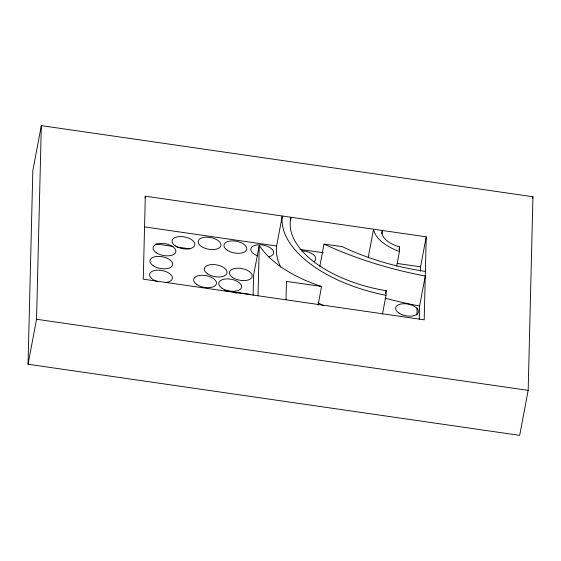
<?xml version="1.0" encoding="UTF-8"?>
<svg xmlns="http://www.w3.org/2000/svg" width="561" height="561" viewBox="0 0 561 561"><rect width="100%" height="100%" fill="white"/><g stroke="black" fill="none" stroke-linecap="round" stroke-linejoin="round"><path stroke-width="0.84" d="M28.05 364.25L32.826 170.628L41.332 125.636L532.95 196.75L528.174 390.372L519.668 435.364L28.05 364.25L36.549 319.258L41.332 125.636M145.313 196.196L143.265 279.175L424.193 319.812L426.241 236.833L145.313 196.196L144.99 197.907M253.109 295.303L253.6 275.283L259.266 245.283A104.234 53.526 10.7 0 0 321.579 286.468L318.017 305.317M258.025 295.78L259.266 245.283M286.012 299.826L286.468 281.384L321.579 286.468M382.469 314.181L386.031 295.324L386.143 290.717A102.705 52.741 10.7 0 1 291.04 217.275L290.395 220.704M396.69 266.033L399.446 251.468L399.558 246.847A23.751 12.195 10.7 0 1 382.343 230.48L381.697 233.909M416.914 315.016L417.089 308.024M419.277 319.153L419.6 306.011L425.273 276.019A237.703 122.067 10.7 0 1 324.02 244.112L319.812 266.398M420.462 271.145L420.568 266.826L426.241 236.833M280.654 266.952A118.252 60.728 10.7 0 1 276.594 245.999L282.26 216.006A118.252 60.728 10.7 0 0 386.031 295.324M368.219 257.492L373.563 229.211A42.818 21.991 10.7 0 0 399.446 251.468M385.659 293.284L386.143 290.717M399.074 249.421L399.558 246.847M532.627 198.447L532.95 196.75M324.02 244.112L342.147 246.595A158.3 81.296 10.7 0 0 425.385 271.405M144.843 226.939L276.594 245.999M299.988 249.386L323.199 252.738M397.335 263.467L420.568 266.826M155.888 243.944L173.23 246.454M176.694 246.952L189.702 248.839M224.26 290.577L250.774 294.413M36.549 319.258L528.174 390.372M419.6 306.011A237.703 122.067 10.7 0 1 385.035 298.122M323.269 305.598A118.252 60.728 10.7 0 1 318.171 302.772M257.709 255.893A11.564 5.94 10.7 0 1 252.759 246.314A11.564 5.94 10.7 0 1 270.269 247.843A11.564 5.94 10.7 0 1 268.635 256.847M301.538 250.865A11.564 5.94 10.7 0 1 313.494 254.743A11.564 5.94 10.7 0 1 314.16 261.51M157.178 281.496A11.564 5.94 10.7 0 1 151.722 271.566A11.564 5.94 10.7 0 1 169.976 273.887A11.564 5.94 10.7 0 1 165.215 282.52M235.311 292.968A11.564 5.94 10.7 0 1 236.798 293.08M398.864 313.01A11.564 5.94 10.7 0 0 418.022 313.08A11.564 5.94 10.7 0 0 404.229 303.718A11.564 5.94 10.7 0 0 398.864 313.01M227.17 250.171A11.564 5.94 10.7 0 0 246.335 250.248A11.564 5.94 10.7 0 0 232.535 240.886A11.564 5.94 10.7 0 0 227.17 250.171M201.364 246.44A11.564 5.94 10.7 0 0 220.522 246.517A11.564 5.94 10.7 0 0 206.729 237.149A11.564 5.94 10.7 0 0 201.364 246.44M175.291 245.851A11.564 5.94 10.7 0 0 194.45 245.921A11.564 5.94 10.7 0 0 180.649 236.56A11.564 5.94 10.7 0 0 175.291 245.851M156.295 252.716A11.564 5.94 10.7 0 0 175.46 252.787A11.564 5.94 10.7 0 0 161.659 243.425A11.564 5.94 10.7 0 0 156.295 252.716M153.153 265.683A11.564 5.94 10.7 0 0 172.311 265.76A11.564 5.94 10.7 0 0 158.511 256.398A11.564 5.94 10.7 0 0 153.153 265.683M232.647 277.464A11.564 5.94 10.7 0 0 251.805 277.541A11.564 5.94 10.7 0 0 238.011 268.179A11.564 5.94 10.7 0 0 232.647 277.464M207.535 273.831A11.564 5.94 10.7 0 0 226.7 273.908A11.564 5.94 10.7 0 0 212.9 264.547A11.564 5.94 10.7 0 0 207.535 273.831M196.89 284.553A11.564 5.94 10.7 0 0 216.048 284.63A11.564 5.94 10.7 0 0 202.255 275.269A11.564 5.94 10.7 0 0 196.89 284.553M222.002 288.186A11.564 5.94 10.7 0 0 241.16 288.256A11.564 5.94 10.7 0 0 227.359 278.894A11.564 5.94 10.7 0 0 222.002 288.186"/></g></svg>
